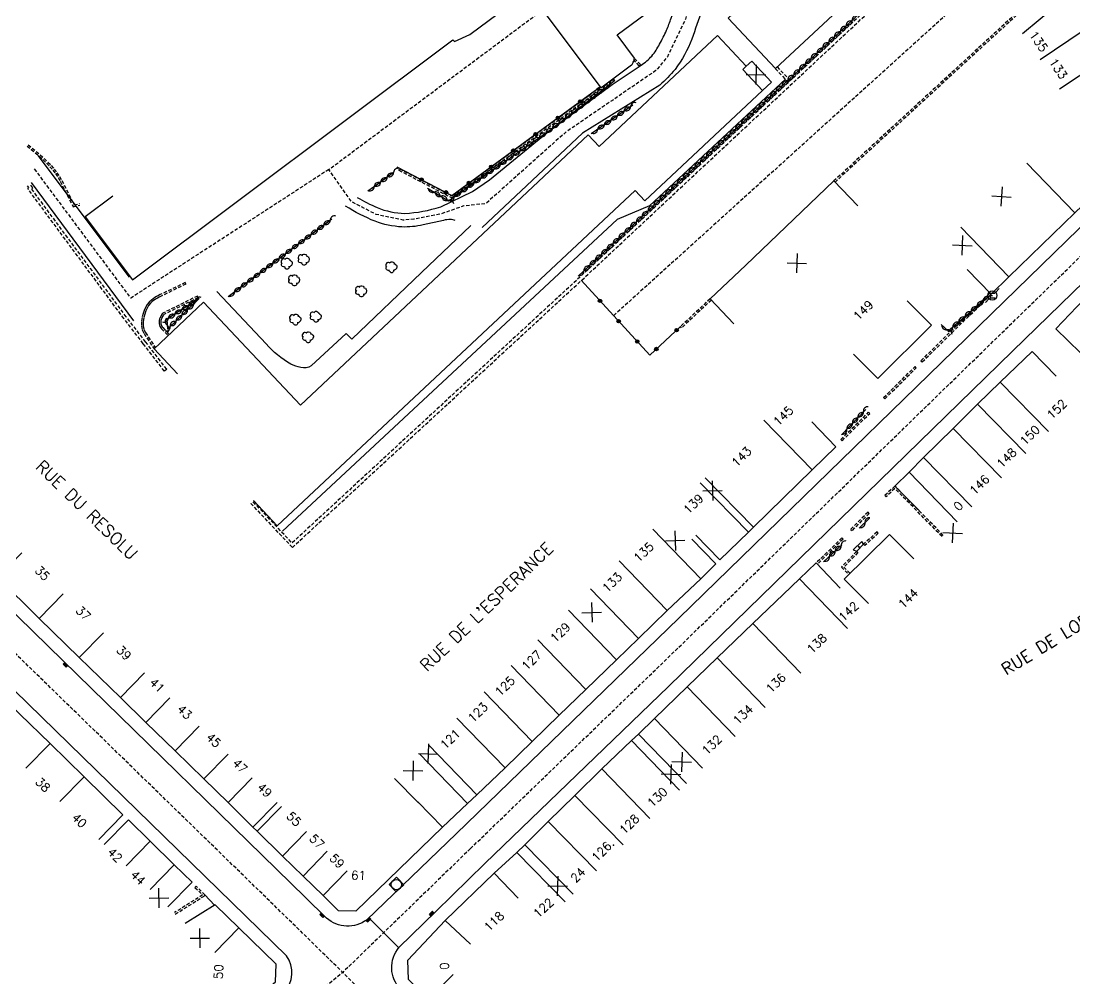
# Model space of a CAD drawing. Header units: millimetres. Extents: x 155999 to 157000, y 122000 to 123000.
# Drawn here: x 156699.7 to 156852.4, y 122586.8 to 122725.6 of the extents above; entities that cross this region are included whole.
import ezdxf
from ezdxf.enums import TextEntityAlignment as Align

# ---------------------------------------------------------------- set-up
doc = ezdxf.new("R2010")
doc.units = ezdxf.units.MM
doc.linetypes.add('DASHED', pattern=[0.75, 0.5, -0.25])
doc.layers.get('0').update_dxf_attribs({"linetype": 'CONTINUOUS'})
for name, color, linetype in [('W0001', 6, 'DASHED'), ('W0008', 7, 'CONTINUOUS'), ('W0100', 7, 'CONTINUOUS'), ('W0112', 1, 'DASHED'), ('W0300', 7, 'CONTINUOUS'), ('W0310', 3, 'CONTINUOUS'), ('W0322', 7, 'CONTINUOUS'), ('W0334', 7, 'CONTINUOUS'), ('W0400', 7, 'CONTINUOUS'), ('W0420', 7, 'CONTINUOUS'), ('W0471', 7, 'CONTINUOUS'), ('W0989', 7, 'CONTINUOUS'), ('W0991', 7, 'CONTINUOUS'), ('W1102', 7, 'CONTINUOUS')]:
    doc.layers.add(name, color=color, linetype=linetype)
doc.styles.get("Standard").update_dxf_attribs({"font": 'romans.shx', "width": 0.85})

# ---------------------------------------------------------------- blocks, each defined once
blk = doc.blocks.new('t322o')
at = {"color": 0, "linetype": 'Continuous'}
for radius in [0.25, 0.15]:
    blk.add_circle((0, 0), radius, dxfattribs=at)
blk = doc.blocks.new('t310o')
at = {"color": 0, "linetype": 'Continuous'}
for centre, start, end in [((-0.5, 0.38), 216.8699, 323.1304), ((0.5, -0.37), 36.8699, 143.1303)]:
    blk.add_arc(centre, 0.625, start, end, dxfattribs=at)
blk = doc.blocks.new('t991o')
at = {"color": 0, "linetype": 'Continuous'}
for p, q in [((-1, 1), (1, -1)), ((-1, -1), (1, 1))]:
    blk.add_line(p, q, dxfattribs=at)
blk = doc.blocks.new('T400')
for p, q in [((-0.15, 0.3), (0.15, 0.3)), ((-0.15, -0.25), (-0.15, 0.3)), ((-0.15, 0.15), (0.15, 0.15)), ((-0.15, 0), (0.15, 0)), ((0.15, 0.3), (0.15, -0.25)), ((-0.15, -0.15), (0.15, -0.15)), ((-0.15, -0.25), (-0.15, -0.3)), ((-0.15, -0.3), (0.15, -0.3)), ((0.15, -0.3), (0.15, -0.25))]:
    blk.add_line(p, q)
blk = doc.blocks.new('T420')
for p, q in [((0.75, 0.75), (-0.75, 0.75)), ((-0.75, 0.75), (-0.75, -0.75)), ((0.75, 0.75), (0.75, -0.75)), ((0.75, -0.75), (-0.75, -0.75))]:
    blk.add_line(p, q)
blk.add_ellipse((0, 0), major_axis=(-0.53, 0.53), ratio=1, start_param=3.926991, end_param=10.210176)
blk = doc.blocks.new('T471')
for p, q in [((-0.333334, 0.333334), (-0.333334, -0.333334)), ((-0.333334, 0.333334), (0.333334, 0.333334)), ((-0.333334, 0), (0, 0)), ((0.500001, 0.500001), (1.000002, 1.000002)), ((-0.500001, -0.500001), (-1.000002, -1.000002)), ((-0.333334, -0.333334), (0.333334, -0.333334))]:
    blk.add_line(p, q)
blk.add_ellipse((0, 0), major_axis=(0.471405, 0.471405), ratio=1, start_param=5.4977871438, end_param=11.780972451)
blk = doc.blocks.new('T300')
for p, q in [((-0.8, 0.51), (-0.86, 0.34)), ((-0.86, 0.34), (-0.86, 0.17)), ((-0.86, 0.17), (-0.74, 0.06)), ((-0.69, 0.63), (-0.8, 0.51)), ((-0.8, -0.06), (-0.74, 0.06)), ((-0.74, 0.06), (-0.69, 0.11)), ((-0.57, 0.69), (-0.69, 0.63)), ((-0.46, 0.69), (-0.57, 0.69)), ((-0.29, 0.63), (-0.46, 0.69)), ((-0.29, 0.63), (-0.17, 0.74)), ((-0.23, 0.57), (-0.29, 0.63)), ((-0.17, 0.74), (-0.06, 0.8)), ((-0.06, 0.8), (0.06, 0.8)), ((0.06, 0.8), (0.23, 0.74)), ((0.23, 0.74), (0.34, 0.63)), ((0.34, 0.63), (0.4, 0.51)), ((0.46, 0.46), (0.34, 0.46)), ((0.4, 0.51), (0.4, 0.46)), ((0.57, 0.4), (0.46, 0.46)), ((0.57, 0.4), (0.69, 0.29)), ((0.69, 0.29), (0.74, 0.17)), ((0.74, 0.06), (0.69, -0.17)), ((0.74, 0.17), (0.74, 0.06)), ((-0.8, -0.17), (-0.8, -0.06)), ((-0.8, -0.23), (-0.8, -0.17)), ((-0.74, -0.34), (-0.8, -0.23)), ((-0.69, -0.4), (-0.74, -0.34)), ((-0.51, -0.46), (-0.69, -0.4)), ((-0.4, -0.46), (-0.51, -0.46)), ((-0.4, -0.46), (-0.34, -0.46)), ((-0.34, -0.46), (-0.34, -0.4)), ((-0.34, -0.51), (-0.34, -0.46)), ((-0.29, -0.63), (-0.34, -0.51)), ((-0.17, -0.74), (-0.29, -0.63)), ((-0.06, -0.8), (-0.17, -0.74)), ((0.06, -0.8), (-0.06, -0.8)), ((0.17, -0.74), (0.06, -0.8)), ((0.23, -0.69), (0.17, -0.74)), ((0.29, -0.46), (0.23, -0.46)), ((0.29, -0.63), (0.23, -0.69)), ((0.46, -0.4), (0.29, -0.46)), ((0.34, -0.51), (0.29, -0.63)), ((0.34, -0.51), (0.34, -0.46)), ((0.57, -0.34), (0.46, -0.4)), ((0.63, -0.29), (0.57, -0.34)), ((0.69, -0.17), (0.63, -0.29))]:
    blk.add_line(p, q)

msp = doc.modelspace()

# ---------------------------------------------------------------- linework, layer by layer
at = {"layer": 'W0001', "flags": 128}
msp.add_lwpolyline([(157000, 122333.19), (156935.62, 122398.87), (156822.82, 122512.75), (156740.96, 122593.04), (156629.21, 122701.82, 0.081137), (156623.14, 122705.52, -0.062082), (156617.07, 122709.22), (156608.76, 122715.92, -0.05496), (156603.95, 122720.62, 0.055454), (156599.15, 122725.32), (156494.7, 122804.82), (156462.71, 122812.33)], format="xyb", dxfattribs=at)
for points in [[(156815.39, 122777.64), (156818.24, 122773.18), (156810.61, 122767.26), (156801.21, 122752.38), (156798.39, 122735.21), (156797.13, 122729.98), (156795.96, 122725.82), (156793.34, 122720.39), (156791.67, 122718.38), (156778.6, 122709.44), (156767.05, 122699.12), (156763.86, 122698.78), (156760.72, 122697.68), (156756.64, 122696.87), (156755.1, 122696.73), (156751.17, 122697.55), (156747.59, 122699.39), (156744.32, 122704.06), (156775.27, 122727.18), (156775.27, 122727.18)], [(156852.12, 122743.12), (156799.21, 122695.24), (156785.59, 122682.92), (156785.59, 122682.92)], [(156764.82, 122605.71), (156794.24, 122634.14), (156861.11, 122699.2), (156865.95, 122703.96), (156871.54, 122709.45), (156871.54, 122709.45)], [(156744.32, 122704.06), (156715.64, 122685.45), (156701.7, 122704.14), (156701.7, 122704.14)], [(156764.82, 122605.71), (156746.32, 122587.78), (156729.53, 122573.77)]]:
    msp.add_lwpolyline(points, dxfattribs=at)
at = {"layer": 'W0008'}
for p, q in [((156702.17, 122706.11), (156715.39, 122688.49)), ((156716.09, 122682.13), (156701.24, 122702.18))]:
    msp.add_line(p, q, dxfattribs=at)
at = {"layer": 'W0008', "flags": 128}
for points in [[(156762.73, 122607.85), (156794.98, 122639.07), (156851.16, 122693.74), (156856.31, 122698.77), (156861.56, 122703.8), (156864.31, 122706.5, 0.0461), (156865.9, 122708.32, 0.0899), (156866.9, 122710.4, 0.1123), (156866.98, 122712.47, 0.078), (156865.98, 122714.76), (156863.55, 122719.18, 0.0111), (156858.89, 122727.33, 0.0096), (156854.74, 122733.83), (156845.06, 122748.46), (156827.85, 122773.92, 0.0132), (156821.68, 122782.7, 0.0069), (156818.14, 122787.2), (156799.62, 122809.91), (156792.32, 122818.35), (156782.29, 122832.58), (156777.42, 122841.34), (156775.29, 122845.89), (156773.24, 122850.46), (156773.24, 122850.46)], [(156803.22, 122751.24, -0.0134), (156800.3, 122735.53), (156798.99, 122729.65, -0.0203), (156798.3, 122727.18, -0.0195), (156796.86, 122722.95, -0.0734), (156794.46, 122718.56, -0.0357), (156792.24, 122716.27), (156781.06, 122709.31), (156766.54, 122695.66), (156766.54, 122695.66)], [(156748.44, 122700.02, 0.0337), (156751.33, 122698.54, 0.0937), (156755.32, 122697.71, 0.0706), (156760.51, 122698.67), (156765.1, 122700.88), (156767.57, 122702.58), (156776.14, 122709.56), (156785.33, 122716.39), (156789.53, 122719.18, 0.0663), (156791.09, 122720.49, 0.0544), (156792.21, 122722.21, 0.023), (156793.22, 122724.22, 0.0177), (156793.88, 122725.96, 0.0254), (156795.95, 122732.78), (156798.25, 122742.41, 0.0302), (156798.87, 122746.02, 0.008), (156799.12, 122748.76), (156799.12, 122748.76)], [(156878.37, 122685.75), (156875.31, 122695.06, 0.0658), (156874.25, 122697.26, 0.1334), (156871.37, 122699.94, 0.1011), (156869.09, 122700.53, 0.0493), (156868.14, 122700.49, 0.1528), (156865.03, 122698.83), (156860.66, 122694.61), (156843.34, 122677.77), (156839.4, 122673.95), (156793.5, 122629.21), (156766.91, 122603.57), (156766.91, 122603.57)], [(156762.62, 122696.68, 0.0573), (156761.92, 122696.83, 0.0691), (156760.93, 122696.69), (156757.96, 122696.03, -0.0657), (156754.89, 122695.74, -0.0791), (156751.02, 122696.56, -0.042), (156746.73, 122698.75), (156746.73, 122698.75)], [(156764.9, 122695.96), (156757.74, 122689.12), (156747.65, 122679.48), (156746.81, 122680.31), (156741.74, 122675.64, -0.2246), (156740.24, 122675.39, -0.0781), (156738.82, 122675.88, -0.0838), (156735.23, 122678.82), (156728.1, 122686.41), (156728.1, 122686.41)]]:
    msp.add_lwpolyline(points, format="xyb", dxfattribs=at)
at = {"layer": 'W0008'}
for points in [[(156762.73, 122607.85), (156749.8, 122595.42, -0.365308), (156743.99, 122595.66), (156740.89, 122598.7), (156705.8, 122632.94), (156658.04, 122679.6), (156649.55, 122687.99), (156646.87, 122691.1), (156632.25, 122705.15, -0.352417), (156632.71, 122710.38), (156640.24, 122719.07)], [(156727.49, 122576.23), (156737.8, 122584.91, 0.375113), (156738.16, 122590.17), (156698.78, 122628.62), (156653.47, 122672.87), (156646.94, 122679.32), (156644.09, 122682.13), (156626.17, 122698.49, 0.459497), (156621.5, 122698.1), (156608.97, 122683.31)], [(156855.8, 122530.48), (156831.69, 122514.83, -0.386572), (156825.74, 122515.7), (156783.33, 122557.22), (156754.7, 122585.31, -0.383179), (156754.51, 122591.45), (156759.82, 122596.63), (156766.91, 122603.57)]]:
    msp.add_lwpolyline(points, format="xyb", dxfattribs=at)
at = {"layer": 'W0008', "flags": 128}
msp.add_lwpolyline([(156810.43, 122717.13), (156790.75, 122698.8), (156786.08, 122696.83), (156737.58, 122651.67), (156737.58, 122651.67)], dxfattribs=at)
at = {"layer": 'W0100'}
for p, q in [((156820.88, 122649.6), (156821.23, 122649.25)), ((156821.23, 122649.25), (156821.04, 122649.3)), ((156821.23, 122649.25), (156821.18, 122649.45))]:
    msp.add_line(p, q, dxfattribs=at)
at = {"layer": 'W0100', "flags": 128}
for points in [[(156802.16, 122725.98), (156806.03, 122729.6), (156807.51, 122730.98), (156803.33, 122735.44), (156808.7, 122740.46), (156804.54, 122744.91), (156810.13, 122750.14), (156814.22, 122745.63), (156815.4, 122746.7), (156820.17, 122741.45), (156821.92, 122743.07), (156827.21, 122737.48), (156822.17, 122732.75), (156819.19, 122729.95), (156820.06, 122729.03), (156809.02, 122718.69), (156802.16, 122725.98), (156802.16, 122725.98)], [(156713.02, 122700.22), (156709.02, 122697.22), (156715.88, 122688.08), (156762.26, 122722.84), (156762.5, 122722.62), (156764.71, 122723.62), (156774.25, 122730.73)], [(156836.75, 122689.59), (156840.23, 122686), (156842.77, 122688.53), (156852.33, 122697.79), (156859.97, 122705.07), (156865.69, 122710.54), (156862.58, 122715.17), (156858.45, 122721.24), (156855.61, 122725.52), (156852.47, 122730.11), (156844.78, 122723.72), (156844.78, 122723.72)], [(156733.4, 122656.12), (156736.83, 122652.48), (156788.66, 122701.03), (156790.07, 122699.53), (156807.1, 122715.5), (156808.42, 122716.72), (156805.58, 122719.77), (156804.77, 122719.01), (156800.61, 122723.47), (156783.46, 122707.37), (156781.86, 122709.07), (156740.2, 122669.94), (156726.18, 122684.85), (156719, 122678.09), (156722.42, 122674.45), (156722.42, 122674.45)], [(156802.96, 122681.71), (156799.53, 122685.35), (156804.7, 122690.21), (156817.47, 122702.42), (156820.92, 122698.81), (156820.92, 122698.81)], [(156877.28, 122677.15), (156874.23, 122687.02), (156870.86, 122697.93), (156867.79, 122698.79), (156863.39, 122694.62), (156861.05, 122692.33), (156855.68, 122687.1), (156852.65, 122684.15), (156849.59, 122680.98), (156853.17, 122677.5), (156853.17, 122677.5)], [(156828.07, 122685.06), (156831.6, 122681.52), (156823.82, 122673.77), (156820.29, 122677.31), (156820.29, 122677.31)], [(156829.8, 122654.66), (156826.29, 122658.22), (156828.34, 122660.21), (156830.43, 122662.35), (156834.71, 122666.56), (156838.27, 122670.09), (156841.54, 122673.26), (156846.17, 122677.7), (156849.67, 122674.13), (156849.67, 122674.13)], [(156814.26, 122667.5), (156817.75, 122663.92), (156814.29, 122660.59), (156810.11, 122656.46), (156805.81, 122652.24), (156805.08, 122651.53), (156800.94, 122647.52), (156797.45, 122651.1), (156797.45, 122651.1)], [(156760.77, 122608.84), (156764.38, 122612.24), (156765.75, 122613.5), (156769.83, 122617.43), (156773.76, 122621.24), (156777.69, 122625.03), (156781.52, 122628.76), (156785.97, 122633.06), (156789.17, 122636.16), (156793.32, 122640.19), (156798.18, 122644.78), (156800.35, 122646.95), (156796.89, 122650.55), (156796.89, 122650.55)], [(156829.01, 122647.66), (156825.5, 122651.22), (156818.95, 122644.74), (156822.47, 122641.19), (156822.47, 122641.19)], [(156821.76, 122649.78), (156821.49, 122650.2), (156820.27, 122649), (156820.76, 122648.77), (156821.76, 122649.78), (156821.76, 122649.78)], [(156768.27, 122602.15), (156771.55, 122605.13), (156772.7, 122606.25), (156776.1, 122609.62), (156779.92, 122613.41), (156783.87, 122617.27), (156788.17, 122621.35), (156789.15, 122622.31), (156791.49, 122624.56), (156796.21, 122629.13), (156800.56, 122633.32), (156805.72, 122638.31), (156810.1, 122642.52), (156812.46, 122644.79), (156814.9, 122647.08), (156818.35, 122643.45), (156818.35, 122643.45)]]:
    msp.add_lwpolyline(points, dxfattribs=at)
msp.add_lwpolyline([(156774.64, 122728.01), (156783.71, 122715.88), (156788.15, 122719.2, 0.0568), (156788.41, 122719.58, 0.0771), (156788.56, 122720.19), (156786.05, 122723.56), (156793.05, 122728.78)], format="xyb", dxfattribs=at)
at = {"layer": 'W0100'}
for points in [[(156736.82, 122612.41), (156733.31, 122608.84), (156729.72, 122612.38), (156726.21, 122615.84), (156722.08, 122619.85), (156717.81, 122623.97), (156714.12, 122627.58), (156708.18, 122633.39), (156702.35, 122639.04), (156696.33, 122644.98), (156691.92, 122649.16), (156687.58, 122653.42), (156683.24, 122657.7), (156678.36, 122662.47), (156673.43, 122667.22), (156676.89, 122670.82)], [(156710.99, 122607.05), (156714.49, 122610.62), (156708.87, 122616.12), (156703.94, 122620.95), (156699.57, 122625.16), (156693.65, 122630.92), (156689.21, 122635.26), (156684.38, 122640.01), (156679.64, 122644.56), (156676.25, 122647.87), (156672.48, 122651.1), (156672.76, 122651.35), (156669.48, 122654.51), (156665.93, 122657.93), (156661.81, 122661.93), (156657.75, 122665.93), (156654.24, 122662.37)], [(156760.77, 122608.84), (156748.24, 122596.65), (156745.73, 122596.7), (156743.47, 122598.92), (156740.58, 122601.72), (156737.6, 122604.63), (156733.94, 122608.24), (156737.45, 122611.8)], [(156721, 122597.29), (156724.5, 122600.85), (156721.93, 122603.38), (156718.44, 122606.79), (156715.3, 122609.89), (156711.79, 122606.33)], [(156793.95, 122556.5), (156790.54, 122552.83), (156786.25, 122556.82), (156782.66, 122560.53), (156778.86, 122564.25), (156775.26, 122567.75), (156770.27, 122572.68), (156766.63, 122576.21), (156763.07, 122579.66), (156758.78, 122583.93), (156755.85, 122586.75), (156755.77, 122589.56), (156761.18, 122595.31), (156768.27, 122602.15)], [(156727.86, 122597.57), (156723.5, 122594.85)], [(156726.22, 122577.61), (156730.29, 122581.11), (156736.59, 122586.44), (156736.71, 122588.97), (156731.28, 122594.24), (156727.86, 122597.57)]]:
    msp.add_lwpolyline(points, dxfattribs=at)
at = {"layer": 'W0112'}
for p, q in [((156780.95, 122688.05), (156842.27, 122745.32)), ((156850.38, 122732.68), (156817.47, 122702.42)), ((156850.55, 122732.49), (156817.64, 122702.24)), ((156789.28, 122719.09), (156788.51, 122719.88)), ((156789.46, 122719.26), (156788.56, 122720.19)), ((156789.28, 122719.09), (156789.46, 122719.26)), ((156809.26, 122718.92), (156811.06, 122716.99)), ((156809.02, 122718.69), (156808.98, 122718.66)), ((156808.98, 122718.66), (156810.78, 122716.74)), ((156781.91, 122714.72), (156783.56, 122716.08)), ((156782.07, 122714.53), (156783.71, 122715.88)), ((156810.78, 122716.74), (156811.06, 122716.99)), ((156762.11, 122700.25), (156781.91, 122714.72)), ((156762.13, 122699.96), (156782.07, 122714.53)), ((156700.62, 122707.46), (156701.21, 122706.98)), ((156700.78, 122707.65), (156701.36, 122707.17)), ((156701.21, 122706.98), (156701.79, 122706.49)), ((156701.36, 122707.17), (156701.95, 122706.68)), ((156701.95, 122706.68), (156702.53, 122706.18)), ((156701.79, 122706.49), (156702.36, 122706)), ((156702.36, 122706), (156702.92, 122705.48)), ((156702.53, 122706.18), (156703.09, 122705.67)), ((156702.92, 122705.48), (156703.46, 122704.95)), ((156703.09, 122705.67), (156703.64, 122705.13)), ((156703.64, 122705.13), (156704.1, 122704.64)), ((156703.46, 122704.95), (156703.91, 122704.47)), ((156703.91, 122704.47), (156704.34, 122703.98)), ((156704.1, 122704.64), (156704.53, 122704.13)), ((156704.34, 122703.98), (156704.74, 122703.46)), ((156704.53, 122704.13), (156704.94, 122703.6)), ((156704.94, 122703.6), (156705.31, 122703.04)), ((156754.46, 122703.95), (156754.57, 122704.17)), ((156754.46, 122703.95), (156762.13, 122699.96)), ((156754.57, 122704.17), (156762.11, 122700.25)), ((156701.44, 122701.4), (156701.02, 122701.95)), ((156704.74, 122703.46), (156705.1, 122702.91)), ((156705.1, 122702.91), (156705.42, 122702.35)), ((156705.31, 122703.04), (156705.64, 122702.46)), ((156705.42, 122702.35), (156707.29, 122698.67)), ((156705.64, 122702.46), (156707.42, 122698.95)), ((156700.87, 122701.44), (156700.68, 122701.69)), ((156700.72, 122701.28), (156700.87, 122701.44)), ((156714.63, 122682.47), (156700.72, 122701.28)), ((156701.28, 122701.24), (156701.44, 122701.4)), ((156714.97, 122682.73), (156701.28, 122701.24)), ((156707.42, 122698.95), (156708.22, 122699.12)), ((156707.29, 122698.67), (156708.27, 122698.88)), ((156723.5, 122687.68), (156719.9, 122685.94)), ((156723.61, 122687.46), (156720.01, 122685.71)), ((156723.61, 122687.46), (156723.5, 122687.68)), ((156739.03, 122649.33), (156780.95, 122688.05)), ((156718.62, 122685.16), (156718.3, 122684.85)), ((156718.85, 122685.34), (156718.62, 122685.16)), ((156719.1, 122685.5), (156718.85, 122685.34)), ((156719.23, 122685.29), (156719, 122685.14)), ((156719.36, 122685.65), (156719.1, 122685.5)), ((156719.48, 122685.44), (156719.23, 122685.29)), ((156719.63, 122685.8), (156719.36, 122685.65)), ((156719.75, 122685.58), (156719.48, 122685.44)), ((156719.9, 122685.94), (156719.63, 122685.8)), ((156720.01, 122685.71), (156719.75, 122685.58)), ((156725.31, 122685.74), (156720.38, 122683.31)), ((156725.42, 122685.52), (156720.49, 122683.09)), ((156725.42, 122685.52), (156725.31, 122685.74)), ((156799.53, 122685.34), (156795.23, 122681.31)), ((156799.71, 122685.16), (156795.4, 122681.12)), ((156830.07, 122676.37), (156840.06, 122686.18)), ((156830.25, 122676.19), (156840.23, 122686)), ((156717.58, 122683.66), (156717.41, 122683.21)), ((156717.78, 122684.09), (156717.58, 122683.66)), ((156718.02, 122684.49), (156717.78, 122684.09)), ((156718, 122683.97), (156717.81, 122683.57)), ((156718.22, 122684.35), (156718, 122683.97)), ((156718.3, 122684.85), (156718.02, 122684.49)), ((156718.48, 122684.68), (156718.22, 122684.35)), ((156718.78, 122684.97), (156718.48, 122684.68)), ((156719, 122685.14), (156718.78, 122684.97)), ((156717.44, 122678.83), (156714.64, 122682.47)), ((156717.78, 122679.09), (156714.97, 122682.73)), ((156717.26, 122682.61), (156717.17, 122682)), ((156717.41, 122683.21), (156717.26, 122682.61)), ((156717.5, 122682.56), (156717.42, 122681.98)), ((156717.65, 122683.13), (156717.5, 122682.56)), ((156717.81, 122683.57), (156717.65, 122683.13)), ((156719.76, 122682.25), (156719.73, 122682.07)), ((156719.81, 122682.43), (156719.76, 122682.25)), ((156719.88, 122682.61), (156719.81, 122682.43)), ((156719.96, 122682.79), (156719.88, 122682.61)), ((156720.02, 122682.91), (156719.96, 122682.79)), ((156720, 122682.19), (156719.98, 122682.04)), ((156720.05, 122682.35), (156720, 122682.19)), ((156720.09, 122683.03), (156720.02, 122682.91)), ((156720.11, 122682.51), (156720.05, 122682.35)), ((156720.17, 122683.14), (156720.09, 122683.03)), ((156720.18, 122682.68), (156720.11, 122682.51)), ((156720.27, 122683.24), (156720.17, 122683.14)), ((156720.24, 122682.79), (156720.18, 122682.68)), ((156720.3, 122682.9), (156720.24, 122682.79)), ((156720.38, 122683.31), (156720.27, 122683.24)), ((156720.36, 122682.98), (156720.3, 122682.9)), ((156720.43, 122683.04), (156720.36, 122682.98)), ((156720.49, 122683.09), (156720.43, 122683.04)), ((156717.17, 122682), (156717.18, 122681.4)), ((156717.18, 122681.4), (156717.3, 122680.82)), ((156717.3, 122680.82), (156717.55, 122680.31)), ((156717.42, 122681.98), (156717.43, 122681.42)), ((156717.43, 122681.42), (156717.54, 122680.9)), ((156717.54, 122680.9), (156717.76, 122680.44)), ((156719.73, 122682.07), (156719.72, 122681.88)), ((156719.72, 122681.88), (156719.74, 122681.69)), ((156719.74, 122681.69), (156719.79, 122681.5)), ((156719.79, 122681.5), (156719.86, 122681.32)), ((156719.86, 122681.32), (156719.96, 122681.15)), ((156719.96, 122681.15), (156720.08, 122681.01)), ((156719.98, 122682.04), (156719.97, 122681.89)), ((156719.97, 122681.89), (156719.99, 122681.73)), ((156719.99, 122681.73), (156720.03, 122681.58)), ((156720.03, 122681.58), (156720.09, 122681.43)), ((156720.08, 122681.01), (156721.02, 122680)), ((156720.09, 122681.43), (156720.17, 122681.29)), ((156720.17, 122681.29), (156720.26, 122681.18)), ((156720.26, 122681.18), (156721.21, 122680.17)), ((156795.4, 122681.12), (156795.23, 122681.31)), ((156717.55, 122680.31), (156719, 122678.09)), ((156717.76, 122680.44), (156719.18, 122678.27)), ((156720.83, 122675.13), (156717.78, 122679.09)), ((156720.5, 122674.87), (156717.44, 122678.83)), ((156830.07, 122676.37), (156830.25, 122676.19)), ((156720.83, 122675.13), (156720.5, 122674.87)), ((156824.66, 122671.02), (156829.21, 122675.54)), ((156824.84, 122670.84), (156829.39, 122675.36)), ((156829.39, 122675.36), (156829.21, 122675.54)), ((156824.84, 122670.84), (156824.66, 122671.02)), ((156818.46, 122664.96), (156822.48, 122668.9)), ((156818.64, 122664.78), (156822.66, 122668.73)), ((156822.66, 122668.73), (156822.48, 122668.9)), ((156818.64, 122664.78), (156818.46, 122664.96)), ((156826.29, 122658.22), (156824.85, 122656.85)), ((156826.28, 122657.87), (156825.02, 122656.67)), ((156833.12, 122650.91), (156826.28, 122657.87)), ((156833.3, 122651.08), (156826.29, 122658.22)), ((156824.85, 122656.85), (156825.02, 122656.67)), ((156822.4, 122654.44), (156819.85, 122651.93)), ((156822.57, 122654.26), (156820.03, 122651.75)), ((156822.57, 122654.26), (156822.4, 122654.44)), ((156819.85, 122651.93), (156820.03, 122651.75)), ((156818.62, 122650.72), (156814.9, 122647.08)), ((156818.79, 122650.54), (156815.07, 122646.9)), ((156818.62, 122650.72), (156818.79, 122650.54)), ((156823.71, 122651.58), (156821.76, 122649.78)), ((156823.88, 122651.39), (156821.93, 122649.6)), ((156823.88, 122651.39), (156823.71, 122651.58)), ((156820.76, 122648.77), (156818.54, 122646.48)), ((156820.94, 122648.59), (156818.89, 122646.48)), ((156820.94, 122648.59), (156820.76, 122648.77)), ((156821.93, 122649.6), (156821.76, 122649.78)), ((156818.54, 122646.48), (156819.62, 122645.4)), ((156818.89, 122646.48), (156819.79, 122645.58))]:
    msp.add_line(p, q, dxfattribs=at)
at = {"layer": 'W0112', "flags": 128}
for points in [[(156819.71, 122776.66), (156841.61, 122745.39), (156780.61, 122688.42), (156738.98, 122649.97), (156736.72, 122652.37), (156733.29, 122656.02)], [(156739.03, 122649.33), (156736.42, 122652.1), (156733, 122655.74), (156733, 122655.74)]]:
    msp.add_lwpolyline(points, dxfattribs=at)
at = {"layer": 'W0112'}
msp.add_lwpolyline([(156722.08, 122596.23), (156726.27, 122598.85), (156726.37, 122599.03), (156725.1, 122600.27), (156724.93, 122600.09), (156726.04, 122599), (156721.95, 122596.44)], dxfattribs=at)
at = {"layer": 'W0310'}
for p, q in [((156788.34, 122713.39), (156782.31, 122709.23)), ((156744.73, 122696.88), (156729.73, 122685.63)), ((156818.55, 122665.64), (156822.07, 122669.32)), ((156822.61, 122653.56), (156821.13, 122652.11)), ((156818.62, 122649.69), (156815.96, 122647.22))]:
    msp.add_line(p, q, dxfattribs=at)
at = {"layer": 'W0310', "flags": 128}
for points in [[(156839.18, 122745.66), (156839.95, 122744.49), (156840.06, 122744.32), (156780.42, 122688.62), (156780.42, 122688.62)], [(156758.59, 122701.37), (156761.66, 122699.53), (156776.3, 122709.76), (156784.93, 122716.33), (156785.74, 122717), (156785.74, 122717)], [(156753.7, 122703.62), (156751.41, 122701.96), (156749.96, 122700.9), (156749.96, 122700.9)], [(156725.53, 122685.36), (156720.83, 122682.37), (156720.93, 122680.95), (156725.53, 122685.36), (156725.53, 122685.36)], [(156832.97, 122681.63), (156833.99, 122680.69), (156839.9, 122685.73), (156839.9, 122685.73)]]:
    msp.add_lwpolyline(points, dxfattribs=at)
at = {"layer": 'W0322', "flags": 128}
for points in [[(156754.17, 122704.44), (156762.14, 122700.31), (156781.89, 122714.77), (156783.59, 122716.04), (156783.59, 122716.04)], [(156795.23, 122681.31), (156790.79, 122677.17), (156780.88, 122688.01), (156780.88, 122688.01)]]:
    msp.add_lwpolyline(points, dxfattribs=at)
at = {"layer": 'W0334'}
for points in [[(156733.94, 122608.24), (156733.31, 122608.84)], [(156727.77, 122597.52), (156726.37, 122599.03)], [(156754.43, 122591.36), (156750.09, 122595.69)]]:
    msp.add_lwpolyline(points, dxfattribs=at)
at = {"layer": 'W1102'}
for p, q in [((156855.61, 122725.52), (156847.31, 122719.94)), ((156858.45, 122721.24), (156850.15, 122715.67)), ((156852.33, 122697.79), (156845.38, 122704.97)), ((156842.77, 122688.53), (156835.82, 122695.71)), ((156848.53, 122666.12), (156841.54, 122673.26)), ((156845.27, 122662.94), (156838.27, 122670.09)), ((156807.31, 122667.74), (156814.29, 122660.59)), ((156841.71, 122659.42), (156834.71, 122666.56)), ((156837.43, 122655.21), (156830.43, 122662.35)), ((156805.81, 122652.24), (156798.82, 122659.4)), ((156835.33, 122653.06), (156828.34, 122660.21)), ((156805.08, 122651.53), (156798.1, 122658.69)), ((156798.18, 122644.78), (156791.22, 122651.96)), ((156699.84, 122648.54), (156696.33, 122644.98)), ((156793.32, 122640.19), (156786.37, 122647.37)), ((156819.41, 122637.59), (156812.46, 122644.79)), ((156705.84, 122642.63), (156702.35, 122639.04)), ((156789.17, 122636.16), (156782.22, 122643.34)), ((156785.97, 122633.06), (156779.01, 122640.24)), ((156812.66, 122631.11), (156805.72, 122638.31)), ((156711.67, 122636.96), (156708.18, 122633.39)), ((156781.52, 122628.76), (156774.56, 122635.94)), ((156807.51, 122626.13), (156800.56, 122633.32)), ((156777.69, 122625.03), (156770.73, 122632.22)), ((156717.61, 122631.16), (156714.12, 122627.58)), ((156803.16, 122621.93), (156796.21, 122629.13)), ((156721.29, 122627.57), (156717.81, 122623.97)), ((156773.76, 122621.24), (156766.8, 122628.42)), ((156769.83, 122617.43), (156762.87, 122624.62)), ((156798.44, 122617.36), (156791.49, 122624.56)), ((156725.55, 122623.44), (156722.08, 122619.85)), ((156795.11, 122614.16), (156788.17, 122621.35)), ((156796.09, 122615.12), (156789.15, 122622.31)), ((156700.45, 122617.37), (156703.94, 122620.95)), ((156765.75, 122613.5), (156758.8, 122620.68)), ((156729.72, 122619.4), (156726.21, 122615.84)), ((156764.38, 122612.24), (156757.42, 122619.43)), ((156790.82, 122610.08), (156783.87, 122617.27)), ((156705.37, 122612.55), (156708.87, 122616.12)), ((156733.22, 122615.94), (156729.72, 122612.38)), ((156753.8, 122615.86), (156757.29, 122612.35)), ((156757.18, 122612.51), (156760.77, 122608.84)), ((156786.92, 122606.27), (156779.92, 122613.41)), ((156783.1, 122602.48), (156776.1, 122609.62)), ((156741.09, 122608.21), (156737.6, 122604.63)), ((156714.94, 122603.21), (156718.44, 122606.79)), ((156779.7, 122599.1), (156772.7, 122606.25)), ((156744.05, 122605.32), (156740.58, 122601.72)), ((156778.55, 122597.99), (156771.55, 122605.13)), ((156718.43, 122599.81), (156721.93, 122603.38)), ((156746.97, 122602.49), (156743.47, 122598.92)), ((156771.74, 122598.56), (156768.27, 122602.15)), ((156764.83, 122591.88), (156761.18, 122595.31)), ((156727.8, 122590.65), (156731.28, 122594.24)), ((156762.3, 122587.47), (156758.78, 122583.93))]:
    msp.add_line(p, q, dxfattribs=at)
at = {"layer": 'W1102', "flags": 128}
msp.add_lwpolyline([(156807.1, 122715.5), (156804.26, 122718.54), (156804.77, 122719.01), (156804.77, 122719.01)], dxfattribs=at)

# ---------------------------------------------------------------- block references
at = {"layer": 'W0300'}
for p in [(156740.73, 122690.99), (156738.26, 122690.43), (156753.41, 122689.91), (156739.34, 122688), (156749.04, 122686.41), (156739.5, 122682.32), (156742.46, 122682.73), (156741.33, 122679.77)]:
    msp.add_blockref('T300', p, dxfattribs=at)
at = {"layer": 'W0310'}
for p, rotation in [((156820.09, 122725.67), 223.0437852041579), ((156818.4, 122724.09), 223.0437852041579), ((156819.24, 122724.88), 223.0437852041579), ((156816.71, 122722.52), 223.0437852041579), ((156817.56, 122723.3), 223.0437852041579), ((156815.02, 122720.94), 223.0437852041579), ((156815.87, 122721.73), 223.0437852041579), ((156814.18, 122720.15), 223.0437852041579), ((156812.49, 122718.57), 223.0437852041579), ((156813.34, 122719.36), 223.0437852041579), ((156810.8, 122717), 223.0437852041579), ((156811.65, 122717.79), 223.0437852041579), ((156783.13, 122714.97), 37.28267867183511), ((156784.05, 122715.67), 37.28267867183511), ((156784.97, 122716.37), 39.55803422970985), ((156809.11, 122715.42), 223.0437852041579), ((156809.96, 122716.21), 223.0437852041579), ((156781.3, 122713.57), 37.28267867183511), ((156782.22, 122714.27), 37.28267867183511), ((156807.43, 122713.84), 223.0437852041579), ((156808.27, 122714.63), 223.0437852041579), ((156779.46, 122712.17), 37.28267867183511), ((156780.38, 122712.87), 37.28267867183511), ((156787.06, 122712.51), 214.61790422022), ((156788.01, 122713.17), 214.61790422022), ((156805.74, 122712.27), 223.0437852041579), ((156806.58, 122713.06), 223.0437852041579), ((156777.62, 122710.77), 37.28267867183511), ((156778.54, 122711.47), 37.28267867183511), ((156784.21, 122710.54), 214.61790422022), ((156785.16, 122711.2), 214.61790422022), ((156786.11, 122711.85), 214.61790422022), ((156804.05, 122710.69), 223.0437852041579), ((156804.89, 122711.48), 223.0437852041579), ((156775.77, 122709.39), 34.94909611288588), ((156776.7, 122710.07), 37.28267867183511), ((156783.26, 122709.89), 214.61790422022), ((156802.36, 122709.11), 223.0437852041579), ((156803.21, 122709.9), 223.0437852041579), ((156772.93, 122707.4), 34.94909611288588), ((156773.87, 122708.07), 34.94909611288588), ((156774.82, 122708.73), 34.94909611288588), ((156800.67, 122707.54), 223.0437852041579), ((156801.52, 122708.33), 223.0437852041579), ((156771.03, 122706.08), 34.94909611288588), ((156771.98, 122706.74), 34.94909611288588), ((156798.99, 122705.96), 223.0437852041579), ((156799.83, 122706.75), 223.0437852041579), ((156769.14, 122704.76), 34.94909611288588), ((156770.09, 122705.42), 34.94909611288588), ((156797.3, 122704.38), 223.0437852041579), ((156798.14, 122705.17), 223.0437852041579), ((156752.76, 122702.94), 216.037208854208), ((156753.69, 122703.62), 216.037208854208), ((156766.3, 122702.77), 34.94909611288588), ((156767.25, 122703.43), 34.94909611288588), ((156768.19, 122704.1), 34.94909611288588), ((156795.61, 122702.81), 223.0437852041579), ((156796.45, 122703.6), 223.0437852041579), ((156750.89, 122701.58), 216.0346281476907), ((156751.83, 122702.26), 216.037208854208), ((156764.41, 122701.45), 34.94909611288588), ((156765.35, 122702.11), 34.94909611288588), ((156793.92, 122701.23), 223.0437852041579), ((156794.76, 122702.02), 223.0437852041579), ((156759.58, 122700.77), 329.1737563685103), ((156760.57, 122700.18), 329.1737563685103), ((156762.51, 122700.13), 34.94909611288588), ((156763.46, 122700.79), 34.94909611288588), ((156792.23, 122699.65), 223.0437852041579), ((156793.08, 122700.44), 223.0437852041579), ((156761.56, 122699.59), 329.1737563685103), ((156790.54, 122698.08), 223.0437852041579), ((156791.39, 122698.87), 223.0437852041579), ((156744.51, 122696.72), 216.8753359216112), ((156789.7, 122697.29), 223.0437852041579), ((156742.67, 122695.33), 216.8753359216112), ((156743.59, 122696.02), 216.8753359216112), ((156788.01, 122695.71), 223.0437852041579), ((156788.86, 122696.5), 223.0437852041579), ((156740.82, 122693.95), 216.8753359216112), ((156741.74, 122694.64), 216.8753359216112), ((156786.32, 122694.14), 223.0437852041579), ((156787.17, 122694.92), 223.0437852041579), ((156738.97, 122692.56), 216.8753359216112), ((156739.89, 122693.25), 216.8753359216112), ((156784.64, 122692.56), 223.0437852041579), ((156785.48, 122693.35), 223.0437852041579), ((156736.2, 122690.48), 216.8753359216112), ((156737.12, 122691.17), 216.8753359216112), ((156738.05, 122691.87), 216.8753359216112), ((156782.95, 122690.98), 223.0437852041579), ((156783.79, 122691.77), 223.0437852041579), ((156734.35, 122689.09), 216.8753359216112), ((156735.27, 122689.79), 216.8753359216112), ((156781.26, 122689.41), 223.0437852041579), ((156782.1, 122690.19), 223.0437852041579), ((156732.5, 122687.71), 216.8753359216112), ((156733.43, 122688.4), 216.8753359216112), ((156730.65, 122686.32), 216.8753359216112), ((156731.58, 122687.01), 216.8753359216112), ((156724.7, 122684.56), 43.73659358419516), ((156724.97, 122685), 212.4290863560536), ((156839.09, 122685.03), 40.43745885914235), ((156722.04, 122683.14), 212.4290863560536), ((156723.02, 122683.76), 212.4290863560536), ((156723.03, 122682.96), 43.73659358419516), ((156723.87, 122683.76), 43.73659358419516), ((156723.99, 122684.38), 212.4290863560536), ((156837.33, 122683.54), 40.43745885914235), ((156838.21, 122684.29), 40.43745885914235), ((156721.07, 122682.52), 212.4290863560536), ((156721.36, 122681.37), 43.73659358419516), ((156720.89, 122681.5), 273.8320009175071), ((156722.2, 122682.16), 43.73659358419516), ((156834.7, 122681.29), 40.43745885914235), ((156835.57, 122682.04), 40.43745885914235), ((156836.45, 122682.79), 40.43745885914235), ((156833.82, 122680.85), 317.6985682145387), ((156820.94, 122668.15), 46.30878119025463), ((156821.74, 122668.98), 46.30878119025463), ((156819.34, 122666.47), 46.30878119025463), ((156820.14, 122667.31), 46.30878119025463), ((156821.96, 122652.92), 224.5354603556052), ((156818.5, 122649.58), 222.8574089031268), ((156816.8, 122648.01), 222.8574089031268), ((156817.65, 122648.79), 222.8574089031268)]:
    msp.add_blockref('t310o', p, dxfattribs=dict(at, rotation=rotation))
at = {"layer": 'W0322'}
for p, rotation in [((156780.72, 122713.92), 36.22291137799173), ((156777.49, 122711.55), 36.22291137799173), ((156774.26, 122709.19), 36.22291137799173), ((156771.04, 122706.82), 36.22291137799173), ((156767.81, 122704.46), 36.22291137799173), ((156757.73, 122702.6), 332.593831402083), ((156764.58, 122702.1), 36.22291137799173), ((156761.28, 122700.75), 332.593831402083), ((156783.58, 122685.05), 132.4538974841891), ((156786.28, 122682.1), 132.4538974841891), ((156794.68, 122680.79), 223.0388338547928), ((156788.98, 122679.15), 132.4538974841891), ((156791.75, 122678.06), 223.0388338547928)]:
    msp.add_blockref('t322o', p, dxfattribs=dict(at, rotation=rotation))
at = {"layer": 'W0400'}
for p, rotation in [((156706.18, 122632.33), 225.705656744183), ((156743.32, 122596.07), 225.508913060531), ((156750.06, 122595.41), 313.881361508905), ((156759.21, 122596.3), 134.2909827045046)]:
    msp.add_blockref('T400', p, dxfattribs=dict(at, rotation=rotation))
at = {"layer": 'W0420', "rotation": 223.881361508905}
msp.add_blockref('T420', (156754.1, 122600.5), dxfattribs=at)
at = {"layer": 'W0471'}
msp.add_blockref('T471', (156840.41, 122685.82), dxfattribs=at)
at = {"layer": 'W0991'}
for p, rotation in [((156806.18, 122717.79), 313.3851857843394), ((156841.73, 122700.15), 311.1531482798342), ((156836.05, 122693.08), 312.9108858967296), ((156812.09, 122690.5), 312.9108858967296), ((156799.88, 122657.55), 316.9332193105204), ((156794.48, 122650.32), 316.9332193105204), ((156834.66, 122651.42), 312.7379379922233), ((156782.38, 122639.92), 316.9332193105204), ((156758.69, 122619.45), 313.1727687983324), ((156795.42, 122618.26), 313.1727687983323), ((156756.5, 122617), 313.1727687983323), ((156793.86, 122616.48), 313.1727687983324), ((156777.44, 122600.3), 313.1727687983324), ((156719.71, 122598.55), 45.51294194071247), ((156725.64, 122592.75), 45.70084630887973)]:
    msp.add_blockref('t991o', p, dxfattribs=dict(at, rotation=rotation))

# ---------------------------------------------------------------- texts
at = {"layer": 'W0989'}
msp.add_text('RUE DU RESOLU', height=1.75, rotation=315.772, dxfattribs=at).set_placement((156701.71, 122660.89))
for s, rotation, p in [("RUE DE L'ESPERANCE", 43.907, (156767.15, 122640.74)), ('RUE DE LODELINSART', 31.6176, (156852.64, 122638.08))]:
    msp.add_text(s, height=1.75, rotation=rotation, dxfattribs=at).set_placement(p, align=Align.MIDDLE)
at = {"layer": 'W0991'}
for s, rotation, p in [('135', 304.3314, (156847.11, 122722.61)), ('133', 303.6347, (156849.96, 122718.67)), ('149', 44.8764, (156821.71, 122683.67)), ('152', 43.7504, (156849.73, 122669.34)), ('145', 43.8683, (156810.13, 122668.38)), ('150', 44.18, (156845.83, 122665.58)), ('143', 44.5417, (156804.09, 122662.47)), ('148', 44.7324, (156842.47, 122662.29)), ('146', 44.5071, (156838.53, 122658.4)), ('139', 44.0489, (156797.1, 122655.63)), ('0', 45.6761, (156835.46, 122655.34)), ('135', 43.4149, (156789.91, 122648.66)), ('35', 315.4346, (156702.83, 122645.59)), ('133', 44.1459, (156785.33, 122644.27)), ('144', 44.6978, (156828.2, 122641.94)), ('142', 43.2074, (156819.57, 122640.06)), ('37', 315.8367, (156708.76, 122639.79)), ('129', 44.039, (156777.83, 122637.02)), ('138', 43.8578, (156814.98, 122635.42)), ('39', 315.6453, (156714.64, 122634.06)), ('127', 44.1777, (156773.68, 122632.99)), ('125', 44.0392, (156769.81, 122629.25)), ('136', 44.0327, (156809.05, 122629.7)), ('41', 315.6813, (156719.45, 122629.36)), ('43', 315.9389, (156723.42, 122625.5)), ('123', 44.0463, (156765.88, 122625.44)), ('134', 43.9677, (156804.29, 122625.11)), ('121', 44.0142, (156761.88, 122621.58)), ('45', 315.9073, (156727.63, 122621.43)), ('132', 44.0843, (156799.77, 122620.74)), ('47', 315.3958, (156731.47, 122617.68)), ('38', 315.5985, (156702.91, 122614.96)), ('49', 315.4757, (156735.02, 122614.18)), ('130', 43.5463, (156791.88, 122613.15)), ('40', 315.6013, (156708.18, 122609.8)), ('55', 315.4375, (156739.27, 122610)), ('128', 44.2969, (156787.83, 122609.26)), ('57', 315.644, (156742.58, 122606.75)), ('126.', 44.8081, (156784, 122605.48)), ('42', 315.3501, (156713.36, 122604.78)), ('59', 315.9279, (156745.51, 122603.91)), ('24', 44.8078, (156780.39, 122601.9)), ('44', 315.6459, (156716.68, 122601.51)), ('61', 358.7254, (156748.61, 122601.85)), ('122', 42.2063, (156775.39, 122597.14)), ('118', 43.9935, (156768.24, 122595.18)), ('0', 271.6494, (156761.06, 122588.7)), ('50', 87.3955, (156728.34, 122587.89))]:
    msp.add_text(s, height=1.25, rotation=rotation, dxfattribs=at).set_placement(p, align=Align.MIDDLE)

doc.saveas('drawing.dxf')
